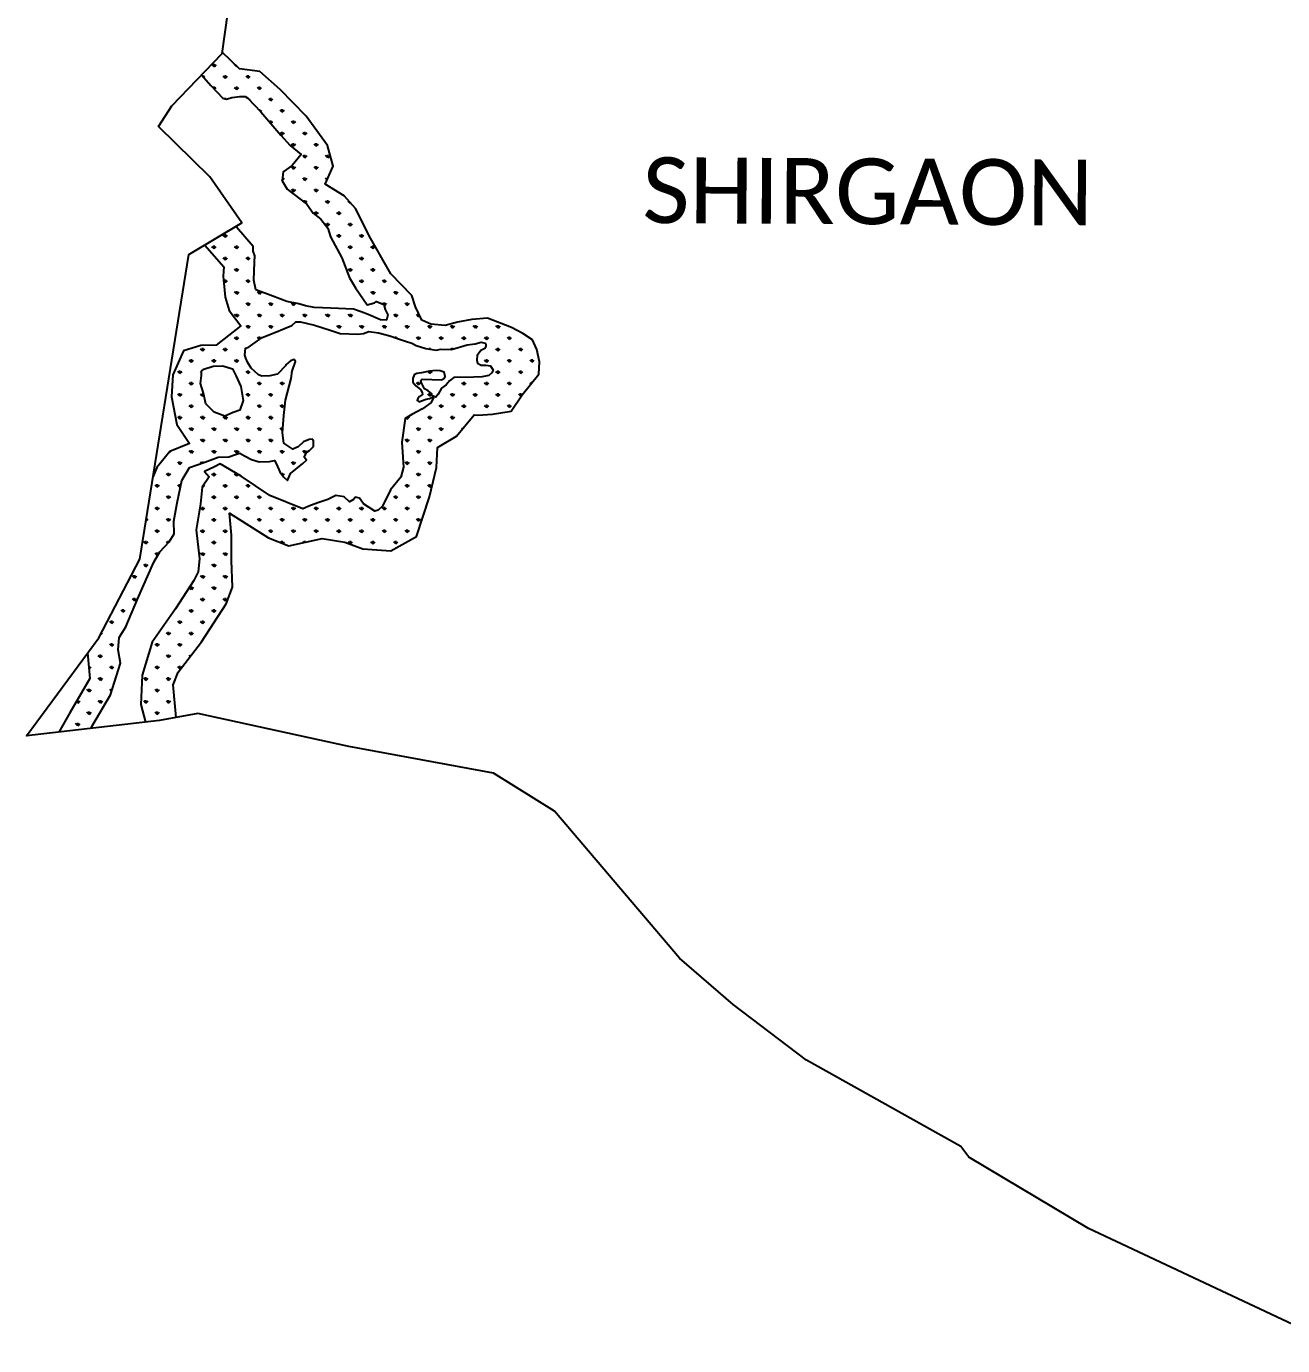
# Model space of a CAD drawing. Header units: metres. Extents: x 316864 to 322015, y 1880764 to 1885164.
# Drawn here: x 317874 to 319860, y 1881084 to 1883170 of the extents above; entities that cross this region are included whole.
import ezdxf

# ---------------------------------------------------------------- set-up
doc = ezdxf.new("R2010")
doc.units = ezdxf.units.M
for name, color, linetype in [('MANGROOVE BUFFER ZONE', 120, 'Continuous'), ('village', 3, 'Continuous'), ('VILLAGE NAME', 250, 'Continuous')]:
    doc.layers.add(name, color=color, linetype=linetype)
doc.styles.get("Standard").update_dxf_attribs({"font": 'simplex.shx'})

msp = doc.modelspace()

# ---------------------------------------------------------------- hatches: boundary and pattern name
at = {"layer": 'MANGROOVE BUFFER ZONE'}
h = msp.add_hatch(dxfattribs=at)
h.set_pattern_fill('GRASS', color=256)
h.paths.add_polyline_path([(318511.1, 1882425.8), (318522.1, 1882472.3), (318523.9, 1882503.9), (318553.7, 1882521.9), (318581.7, 1882555.6), (318587.5, 1882555.1), (318610.8, 1882556.8), (318640, 1882561.4), (318657.5, 1882587.3), (318683.7, 1882620.1), (318684.8, 1882639.5), (318680.6, 1882659), (318673.7, 1882674.1), (318658.5, 1882684.1), (318640.9, 1882693.8), (318602.9, 1882708.3), (318577.8, 1882706.5), (318555.3, 1882702.1), (318535.8, 1882697), (318513.1, 1882699.2), (318498.9, 1882705.5), (318488.9, 1882726.4), (318483.3, 1882744.1), (318449.7, 1882778.5), (318418, 1882835.1), (318394.2, 1882881.7), (318376.3, 1882902), (318346.2, 1882920.4), (318358.6, 1882948.5), (318349.7, 1882981.4), (318316, 1883028), (318275, 1883070), (318243.1, 1883098.5), (318210.9, 1883102.8), (318183.4, 1883128.9), (318183.1, 1883126.6), (318150.9, 1883093.1), (318165.3, 1883076.2), (318184.6, 1883056.1), (318190.1, 1883054.5), (318198.6, 1883057.2), (318211.4, 1883059.1), (318219.5, 1883058.7), (318224, 1883056.3), (318244.2, 1883034.9), (318276.3, 1882997.5), (318290.6, 1882981.4), (318308, 1882967.4), (318293.9, 1882949.8), (318280, 1882939.6), (318278, 1882925.5), (318285.9, 1882912.2), (318316.9, 1882888.7), (318327.1, 1882874.2), (318339.4, 1882865), (318350.2, 1882850.6), (318354.5, 1882836.8), (318372.5, 1882803.6), (318384.5, 1882772.3), (318394, 1882756.2), (318406.5, 1882737.8), (318412.4, 1882729.5), (318423.9, 1882732.8), (318427.1, 1882734.9), (318439.1, 1882730), (318440.8, 1882722.1), (318445.1, 1882713.9), (318443.3, 1882705.3), (318433.8, 1882706.1), (318414.1, 1882714.3), (318403.3, 1882718.7), (318391.1, 1882722.6), (318355.2, 1882724.4), (318328.9, 1882725.5), (318315.2, 1882727.9), (318304.7, 1882731.3), (318285.3, 1882734.8), (318263.4, 1882743), (318236.4, 1882753.5), (318233.4, 1882768.5), (318234.2, 1882796.8), (318235, 1882806.8), (318232.3, 1882814.2), (318232.2, 1882821.8), (318205.8, 1882852.3), (318204.9, 1882853.3), (318155.7, 1882824.1), (318186.1, 1882789.4), (318184.7, 1882774.9), (318188.3, 1882741.9), (318194.5, 1882720.8), (318212.7, 1882696.1), (318173.9, 1882665.7), (318149.5, 1882665.4), (318122, 1882656.7), (318105.4, 1882618.7), (318103.4, 1882584.3), (318111.6, 1882540.6), (318131.9, 1882510.5), (318100.5, 1882497.9), (318080.1, 1882472.4), (318073.9, 1882457.2), (318053.1, 1882327.7), (317988.4, 1882203.3), (317970.6, 1882179.3), (317974.3, 1882138.7), (317942.5, 1882084.6), (317925, 1882054.2), (317975.6, 1882060), (317977.3, 1882062.8), (318006.9, 1882113.2), (318022.4, 1882163.3), (318019, 1882184.3), (318020.3, 1882203.6), (318031.2, 1882220.5), (318049.5, 1882264.4), (318075.4, 1882322.8), (318084.7, 1882339.2), (318099.3, 1882354.8), (318107.4, 1882367.3), (318107.1, 1882387.5), (318112, 1882416.7), (318119.6, 1882451.8), (318131.8, 1882472.6), (318155.9, 1882481.1), (318176.9, 1882488.8), (318194.1, 1882489.1), (318204.2, 1882492.9), (318211.2, 1882495.2), (318218.4, 1882490.9), (318229.9, 1882485), (318241.6, 1882481.2), (318258.3, 1882481.7), (318266.3, 1882483.5), (318269.4, 1882477.5), (318274.5, 1882465.4), (318280.4, 1882457.8), (318286.6, 1882451.9), (318291.3, 1882463), (318310.9, 1882478.5), (318316.6, 1882484.1), (318313.1, 1882488.7), (318317, 1882496.7), (318321.3, 1882499.4), (318327.5, 1882505.4), (318327.9, 1882510.5), (318327.9, 1882514.5), (318325.6, 1882517), (318320.9, 1882516.6), (318312, 1882513), (318303.6, 1882505.2), (318295, 1882501.5), (318280.9, 1882511), (318278.5, 1882527.3), (318280.8, 1882554.6), (318283.6, 1882578.9), (318292.5, 1882613), (318293.8, 1882624.9), (318299.4, 1882640.1), (318297.1, 1882643.4), (318291.2, 1882641.1), (318284.2, 1882634.6), (318283.9, 1882633.5), (318270.6, 1882619.7), (318258.7, 1882617.3), (318246, 1882616.9), (318240.8, 1882618.8), (318229, 1882629.6), (318223.2, 1882638.8), (318220.8, 1882645.3), (318219.4, 1882650), (318220.4, 1882660.8), (318224.6, 1882662), (318246.6, 1882678), (318266.7, 1882685.8), (318282, 1882692.1), (318293.4, 1882697), (318299.5, 1882702.6), (318307.4, 1882702.8), (318329.1, 1882697.2), (318354.2, 1882689.7), (318370, 1882684.4), (318397.7, 1882683.1), (318406.8, 1882684.1), (318415.4, 1882687.4), (318430.4, 1882685.3), (318448.2, 1882680.7), (318458.7, 1882676.6), (318473, 1882671.9), (318483.3, 1882669.1), (318490, 1882665.5), (318505.5, 1882660.6), (318521.6, 1882658), (318529.2, 1882659.6), (318545.8, 1882659.2), (318570.5, 1882666.1), (318583.1, 1882668.1), (318592.5, 1882670.3), (318599.1, 1882669.1), (318600.2, 1882666.7), (318600.1, 1882664.1), (318598.3, 1882660.3), (318592.2, 1882657.4), (318586.5, 1882649.5), (318585.9, 1882642), (318587, 1882637.1), (318592.6, 1882634.2), (318600.1, 1882634.2), (318607.4, 1882633.1), (318611.8, 1882626.4), (318609.5, 1882622.3), (318604.7, 1882618.1), (318594.4, 1882615.5), (318581.2, 1882615.1), (318549.6, 1882614.5), (318542.8, 1882609.5), (318537.2, 1882603), (318529.9, 1882597.7), (318524.5, 1882588.5), (318521.3, 1882583.8), (318515.5, 1882585.8), (318514.5, 1882588.9), (318508.7, 1882593.4), (318503.3, 1882597), (318500.1, 1882603.2), (318498.3, 1882606.1), (318497.4, 1882609.8), (318499.4, 1882611.8), (318529.9, 1882611), (318534.8, 1882613.5), (318536, 1882616.5), (318534.3, 1882623.2), (318528.1, 1882625.2), (318521.6, 1882625.5), (318511.3, 1882624.8), (318498.3, 1882622), (318491.1, 1882620.8), (318486.6, 1882618.9), (318484.6, 1882613.3), (318484.7, 1882607.5), (318489.6, 1882601.5), (318496.6, 1882595.5), (318499.3, 1882590.9), (318500.1, 1882587.7), (318495.2, 1882584.8), (318492.6, 1882581.4), (318491.8, 1882578.1), (318494.8, 1882576.2), (318498.4, 1882577.8), (318505.7, 1882580.2), (318511, 1882581.5), (318515.5, 1882583.3), (318517.5, 1882582.6), (318513.4, 1882574.7), (318500.1, 1882565.2), (318483.1, 1882556.4), (318472.8, 1882550), (318467.4, 1882512.3), (318469.7, 1882473), (318465.5, 1882456.9), (318449.5, 1882436.9), (318436.7, 1882411.4), (318429.8, 1882404.9), (318424.9, 1882403.2), (318406.8, 1882415.2), (318400.6, 1882423.8), (318394.2, 1882425.7), (318391.1, 1882421.9), (318384.4, 1882418), (318376.2, 1882426.1), (318362.8, 1882428.3), (318350.1, 1882421.9), (318336, 1882417.1), (318322.8, 1882412.3), (318310.9, 1882407.3), (318258.4, 1882428.2), (318213.2, 1882458.6), (318180.4, 1882478.2), (318171.2, 1882473.4), (318155.6, 1882466.3), (318162.7, 1882457.9), (318151.5, 1882441.4), (318148.8, 1882415), (318142.2, 1882374.1), (318147.6, 1882327.8), (318145.3, 1882307.7), (318138.3, 1882293.8), (318109.8, 1882249), (318072.4, 1882196.1), (318057, 1882144.1), (318054.7, 1882097.9), (318062.1, 1882070), (318084, 1882072.5), (318110.7, 1882077.4), (318105.7, 1882128.8), (318114, 1882148.9), (318150.6, 1882196.9), (318189.4, 1882257), (318199.7, 1882283.1), (318198.1, 1882325.4), (318198, 1882365.6), (318194.7, 1882400), (318256.8, 1882361.2), (318288.9, 1882348.8), (318341.4, 1882360.4), (318377.2, 1882354.2), (318405.7, 1882343.8), (318449.8, 1882340.7), (318490.5, 1882363.2)])
h.paths.add_polyline_path([(318211, 1882563.1), (318200.8, 1882559.3), (318187.5, 1882553.7), (318170.5, 1882559.7), (318157.7, 1882573.2), (318153.7, 1882589.7), (318149.3, 1882605.3), (318150.8, 1882617.9), (318150.5, 1882624.7), (318154.4, 1882627.7), (318169.1, 1882632.4), (318184.2, 1882633), (318199.8, 1882628.3), (318205.1, 1882617.9), (318212.7, 1882600.5), (318216.6, 1882578.1)], flags=16)

# ---------------------------------------------------------------- linework, layer by layer
at = {"layer": 'MANGROOVE BUFFER ZONE', "flags": 128}
for points in [[(318110.7, 1882077.4), (318105.7, 1882128.8), (318114, 1882148.9), (318150.6, 1882196.9), (318189.4, 1882257), (318199.7, 1882283.1), (318198.1, 1882325.4), (318198, 1882365.6), (318194.7, 1882400), (318256.8, 1882361.2), (318288.9, 1882348.8), (318341.4, 1882360.4), (318377.2, 1882354.2), (318405.7, 1882343.8), (318449.8, 1882340.7), (318490.5, 1882363.2), (318511.1, 1882425.8), (318522.1, 1882472.3), (318523.9, 1882503.9), (318553.7, 1882521.9), (318581.7, 1882555.6), (318587.5, 1882555.1), (318610.8, 1882556.8), (318640, 1882561.4), (318657.5, 1882587.3), (318683.7, 1882620.1), (318684.8, 1882639.5), (318680.6, 1882659), (318673.7, 1882674.1), (318658.5, 1882684.1), (318640.9, 1882693.8), (318602.9, 1882708.3), (318577.8, 1882706.5), (318555.3, 1882702.1), (318535.8, 1882697), (318513.1, 1882699.2), (318498.9, 1882705.5), (318488.9, 1882726.4), (318483.3, 1882744.1), (318449.7, 1882778.5), (318418, 1882835.1), (318394.2, 1882881.7), (318376.3, 1882902), (318346.2, 1882920.4), (318358.6, 1882948.5), (318349.7, 1882981.4), (318316, 1883028), (318275, 1883070), (318243.1, 1883098.5), (318210.9, 1883102.8), (318183.4, 1883128.9)], [(318150.9, 1883093.1), (318165.3, 1883076.2), (318184.6, 1883056.1), (318190.1, 1883054.5), (318198.6, 1883057.2), (318211.4, 1883059.1), (318219.5, 1883058.7), (318224, 1883056.3), (318244.2, 1883034.9), (318276.3, 1882997.5), (318290.6, 1882981.4), (318308, 1882967.4), (318293.9, 1882949.8), (318280, 1882939.6), (318278, 1882925.5), (318285.9, 1882912.2), (318316.9, 1882888.7), (318327.1, 1882874.2), (318339.4, 1882865), (318350.2, 1882850.6), (318354.5, 1882836.8), (318372.5, 1882803.6), (318384.5, 1882772.3), (318394, 1882756.2), (318406.5, 1882737.8), (318412.4, 1882729.5), (318423.9, 1882732.8), (318427.1, 1882734.9), (318439.1, 1882730), (318440.8, 1882722.1), (318445.1, 1882713.9), (318443.3, 1882705.3), (318433.8, 1882706.1), (318414.1, 1882714.3), (318403.3, 1882718.7), (318391.1, 1882722.6), (318355.2, 1882724.4), (318328.9, 1882725.5), (318315.2, 1882727.9), (318304.7, 1882731.3), (318285.3, 1882734.8), (318263.4, 1882743), (318236.4, 1882753.5), (318233.4, 1882768.5), (318234.2, 1882796.8), (318235, 1882806.8), (318232.3, 1882814.2), (318232.2, 1882821.8), (318205.8, 1882852.3), (318204.9, 1882853.3)], [(318155.7, 1882824.1), (318186.1, 1882789.4), (318184.7, 1882774.9), (318188.3, 1882741.9), (318194.5, 1882720.8), (318212.7, 1882696.1), (318173.9, 1882665.7), (318149.5, 1882665.4), (318122, 1882656.7), (318105.4, 1882618.7), (318103.4, 1882584.3), (318111.6, 1882540.6), (318131.9, 1882510.5), (318100.5, 1882497.9), (318080.1, 1882472.4), (318073.9, 1882457.2)], [(317975.6, 1882060), (317977.3, 1882062.8), (318006.9, 1882113.2), (318022.4, 1882163.3), (318019, 1882184.3), (318020.3, 1882203.6), (318031.2, 1882220.5), (318049.5, 1882264.4), (318075.4, 1882322.8), (318084.7, 1882339.2), (318099.3, 1882354.8), (318107.4, 1882367.3), (318107.1, 1882387.5), (318112, 1882416.7), (318119.6, 1882451.8), (318131.8, 1882472.6), (318155.9, 1882481.1), (318176.9, 1882488.8), (318194.1, 1882489.1), (318204.2, 1882492.9), (318211.2, 1882495.2), (318218.4, 1882490.9), (318229.9, 1882485), (318241.6, 1882481.2), (318258.3, 1882481.7), (318266.3, 1882483.5), (318269.4, 1882477.5), (318274.5, 1882465.4), (318280.4, 1882457.8), (318286.6, 1882451.9), (318291.3, 1882463), (318310.9, 1882478.5), (318316.6, 1882484.1), (318313.1, 1882488.7), (318317, 1882496.7), (318321.3, 1882499.4), (318327.5, 1882505.4), (318327.9, 1882510.5), (318327.9, 1882514.5), (318325.6, 1882517), (318320.9, 1882516.6), (318312, 1882513), (318303.6, 1882505.2), (318295, 1882501.5), (318280.9, 1882511), (318278.5, 1882527.3), (318280.8, 1882554.6), (318283.6, 1882578.9), (318292.5, 1882613), (318293.8, 1882624.9), (318299.4, 1882640.1), (318297.1, 1882643.4), (318291.2, 1882641.1), (318284.2, 1882634.6), (318283.9, 1882633.5), (318270.6, 1882619.7), (318258.7, 1882617.3), (318246, 1882616.9), (318240.8, 1882618.8), (318229, 1882629.6), (318223.2, 1882638.8), (318220.8, 1882645.3), (318219.4, 1882650), (318220.4, 1882660.8), (318224.6, 1882662), (318246.6, 1882678), (318266.7, 1882685.8), (318282, 1882692.1), (318293.4, 1882697), (318299.5, 1882702.6), (318307.4, 1882702.8), (318329.1, 1882697.2), (318354.2, 1882689.7), (318370, 1882684.4), (318397.7, 1882683.1), (318406.8, 1882684.1), (318415.4, 1882687.4), (318430.4, 1882685.3), (318448.2, 1882680.7), (318458.7, 1882676.6), (318473, 1882671.9), (318483.3, 1882669.1), (318490, 1882665.5), (318505.5, 1882660.6), (318521.6, 1882658), (318529.2, 1882659.6), (318545.8, 1882659.2), (318570.5, 1882666.1), (318583.1, 1882668.1), (318592.5, 1882670.3), (318599.1, 1882669.1), (318600.2, 1882666.7), (318600.1, 1882664.1), (318598.3, 1882660.3), (318592.2, 1882657.4), (318586.5, 1882649.5), (318585.9, 1882642), (318587, 1882637.1), (318592.6, 1882634.2), (318600.1, 1882634.2), (318607.4, 1882633.1), (318611.8, 1882626.4), (318609.5, 1882622.3), (318604.7, 1882618.1), (318594.4, 1882615.5), (318581.2, 1882615.1), (318549.6, 1882614.5), (318542.8, 1882609.5), (318537.2, 1882603), (318529.9, 1882597.7), (318524.5, 1882588.5), (318521.3, 1882583.8), (318515.5, 1882585.8), (318514.5, 1882588.9), (318508.7, 1882593.4), (318503.3, 1882597), (318500.1, 1882603.2), (318498.3, 1882606.1), (318497.4, 1882609.8), (318499.4, 1882611.8), (318529.9, 1882611), (318534.8, 1882613.5), (318536, 1882616.5), (318534.3, 1882623.2), (318528.1, 1882625.2), (318521.6, 1882625.5), (318511.3, 1882624.8), (318498.3, 1882622), (318491.1, 1882620.8), (318486.6, 1882618.9), (318484.6, 1882613.3), (318484.7, 1882607.5), (318489.6, 1882601.5), (318496.6, 1882595.5), (318499.3, 1882590.9), (318500.1, 1882587.7), (318495.2, 1882584.8), (318492.6, 1882581.4), (318491.8, 1882578.1), (318494.8, 1882576.2), (318498.4, 1882577.8), (318505.7, 1882580.2), (318511, 1882581.5), (318515.5, 1882583.3), (318517.5, 1882582.6), (318513.4, 1882574.7), (318500.1, 1882565.2), (318483.1, 1882556.4), (318472.8, 1882550), (318467.4, 1882512.3), (318469.7, 1882473), (318465.5, 1882456.9), (318449.5, 1882436.9), (318436.7, 1882411.4), (318429.8, 1882404.9), (318424.9, 1882403.2), (318406.8, 1882415.2), (318400.6, 1882423.8), (318394.2, 1882425.7), (318391.1, 1882421.9), (318384.4, 1882418), (318376.2, 1882426.1), (318362.8, 1882428.3), (318350.1, 1882421.9), (318336, 1882417.1), (318322.8, 1882412.3), (318310.9, 1882407.3), (318258.4, 1882428.2), (318213.2, 1882458.6), (318180.4, 1882478.2), (318171.2, 1882473.4), (318155.6, 1882466.3), (318162.7, 1882457.9), (318151.5, 1882441.4), (318148.8, 1882415), (318142.2, 1882374.1), (318147.6, 1882327.8), (318145.3, 1882307.7), (318138.3, 1882293.8), (318109.8, 1882249), (318072.4, 1882196.1), (318057, 1882144.1), (318054.7, 1882097.9), (318062.1, 1882070)], [(317970.6, 1882179.3), (317974.3, 1882138.7), (317942.5, 1882084.6), (317925, 1882054.2)]]:
    msp.add_lwpolyline(points, dxfattribs=at)
msp.add_lwpolyline([(318187.5, 1882553.7), (318170.5, 1882559.7), (318157.7, 1882573.2), (318153.7, 1882589.7), (318149.3, 1882605.3), (318150.8, 1882617.9), (318150.5, 1882624.7), (318154.4, 1882627.7), (318169.1, 1882632.4), (318184.2, 1882633), (318199.8, 1882628.3), (318205.1, 1882617.9), (318212.7, 1882600.5), (318216.6, 1882578.1), (318211, 1882563.1), (318200.8, 1882559.3)], close=True, dxfattribs=at)
at = {"layer": 'village', "color": 3}
msp.add_polyline3d([(319946.4, 1881084.3, 0), (319552.6, 1881269.7, 0), (319363.8, 1881382.3, 0), (319351, 1881399.3, 0), (319106.9, 1881535.5, 0), (318990.9, 1881623.7, 0), (318906, 1881697, 0), (318708.6, 1881929, 0), (318612.1, 1881989.3, 0), (318383.3, 1882031.2, 0), (318144.8, 1882083.5, 0), (318084, 1882072.5, 0), (317873.8, 1882048.3, 0), (317988.4, 1882203.3, 0), (318053.1, 1882327.7, 0), (318130.5, 1882809, 0), (318214.4, 1882859, 0), (318163.7, 1882931.9, 0), (318082.6, 1883011.6, 0), (318103.9, 1883044.3, 0), (318183.1, 1883126.6, 0), (318192.1, 1883190.6, 0)], dxfattribs=at)
msp.add_polyline3d([(319946.4, 1881084.3, 0), (319552.6, 1881269.7, 0), (319363.8, 1881382.3, 0), (319351, 1881399.3, 0), (319106.9, 1881535.5, 0), (318990.9, 1881623.7, 0), (318906, 1881697, 0), (318708.6, 1881929, 0), (318612.1, 1881989.3, 0), (318383.3, 1882031.2, 0), (318144.8, 1882083.5, 0), (318084, 1882072.5, 0), (317873.8, 1882048.3, 0), (317988.4, 1882203.3, 0), (318053.1, 1882327.7, 0), (318130.5, 1882809, 0), (318214.4, 1882859, 0), (318163.7, 1882931.9, 0), (318082.6, 1883011.6, 0), (318103.9, 1883044.3, 0), (318183.1, 1883126.6, 0), (318192.1, 1883190.6, 0)], dxfattribs=at)

# ---------------------------------------------------------------- texts
at = {"layer": 'VILLAGE NAME', "insert": (318848, 1882963), "char_height": 104.042, "attachment_point": 1, "rotation": 359.6762}
msp.add_mtext_dynamic_manual_height_columns('{\\fCalibri|b0|i0|c0|p34;SHIRGAON}', width=1306.667, gutter_width=520.2, heights=[0], dxfattribs=at)

doc.saveas('drawing.dxf')
